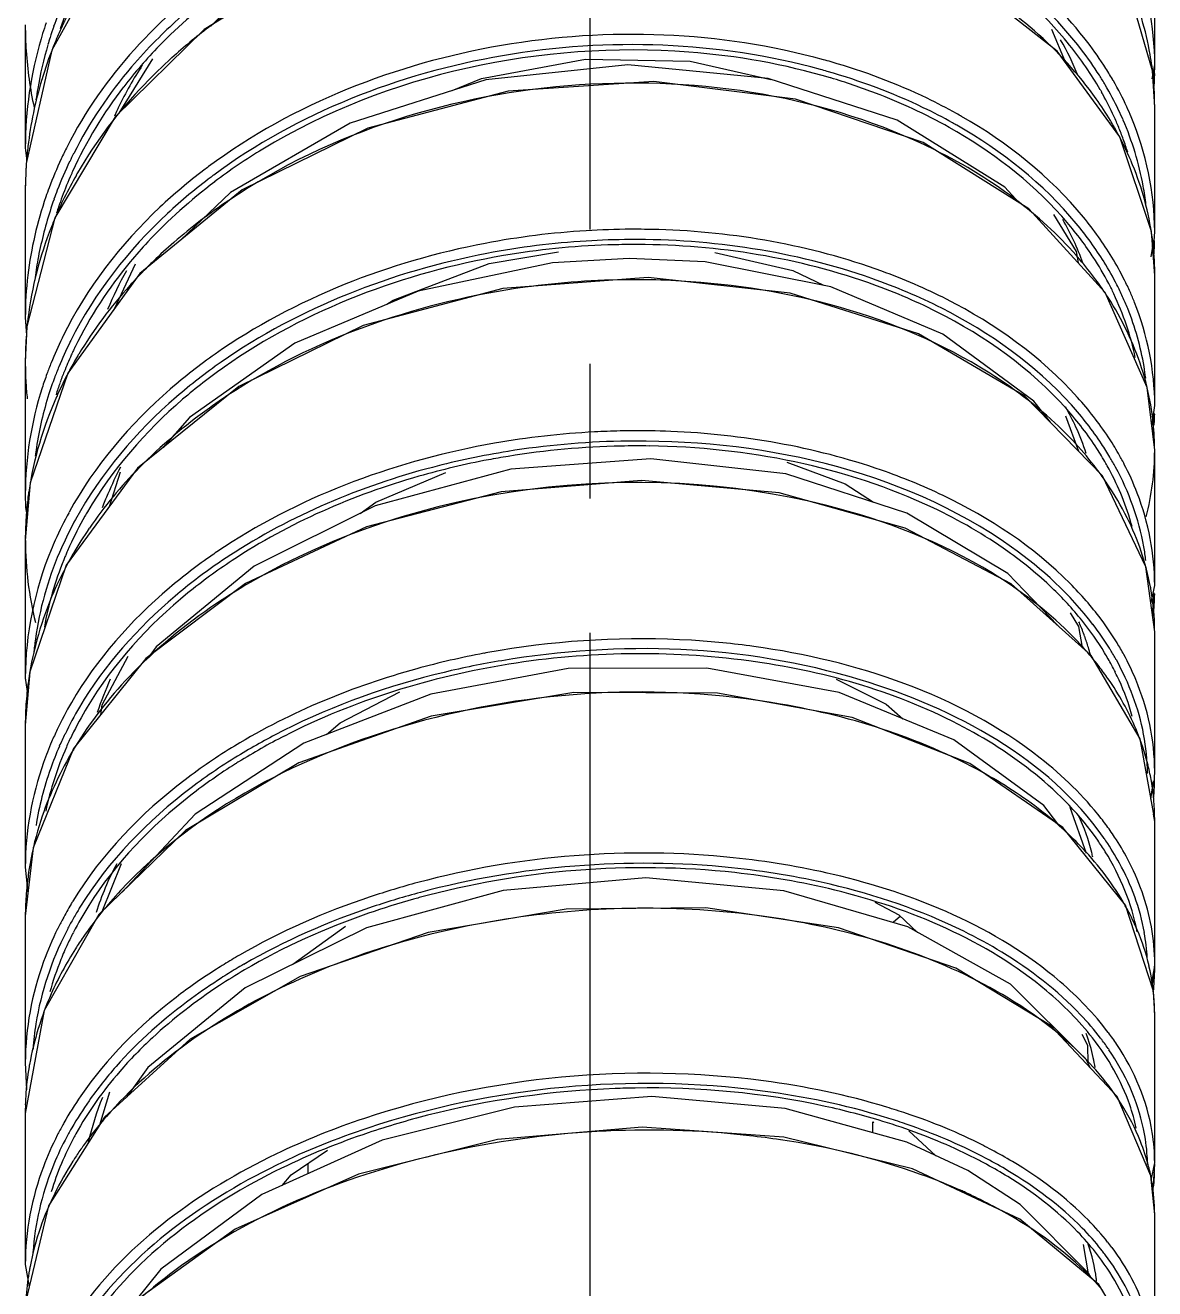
# Model space of a CAD drawing. Header units: millimetres. Extents: x 601 to 1195, y -13 to 407.
# Drawn here: x 716.41 to 727.08, y 350.52 to 362.45 of the extents above; entities that cross this region are included whole.
import ezdxf

# ---------------------------------------------------------------- set-up
doc = ezdxf.new("R2010")
doc.units = ezdxf.units.MM
doc.header["$LTSCALE"] = 0.1
doc.linetypes.add('CENTERX2', pattern=[101.6, 63.5, -12.7, 12.7, -12.7])
doc.layers.add('CENTER', color=1, linetype='CENTERX2')

msp = doc.modelspace()

# ---------------------------------------------------------------- linework, layer by layer
at = {"color": 7, "linetype": 'Continuous'}
for p, q in [((717.221, 363.21), (716.663, 362.213)), ((727.08, 362.072), (727.08, 363.205)), ((719.167, 363.057), (718.103, 362.408)), ((726.157, 362.203), (725.302, 362.876)), ((727.06, 362.016), (726.783, 362.963)), ((718.328, 362.6), (718.164, 362.438)), ((716.413, 362.451), (716.413, 361.561)), ((718.103, 362.408), (717.261, 361.582)), ((726.106, 362.412), (726.234, 362.103)), ((716.663, 362.213), (716.422, 361.142)), ((726.751, 361.394), (726.157, 362.203)), ((717.298, 361.619), (717.617, 362.13)), ((722.693, 362.109), (723.453, 361.937)), ((727.056, 361.943), (727.08, 362.073)), ((727.072, 361.828), (727.079, 362.063)), ((727.08, 362.072), (727.08, 362.073)), ((727.08, 361.676), (727.06, 362.016)), ((727.08, 360.497), (727.08, 361.679)), ((727.08, 361.676), (727.08, 361.679)), ((716.413, 361.561), (716.413, 361.29)), ((717.261, 361.582), (716.692, 360.629)), ((725.665, 360.92), (724.648, 361.55)), ((725.892, 360.715), (724.894, 361.339)), ((727.048, 360.499), (726.751, 361.394)), ((716.413, 361.29), (716.429, 361.165)), ((716.422, 361.142), (716.413, 360.888)), ((716.413, 360.892), (716.413, 359.686)), ((718.462, 360.892), (717.496, 360.104)), ((718.351, 360.869), (717.88, 360.417)), ((725.799, 360.772), (725.665, 360.92)), ((726.613, 359.924), (725.892, 360.715)), ((716.692, 360.629), (716.429, 359.602)), ((727.08, 360.086), (727.048, 360.499)), ((727.065, 360.276), (727.08, 360.501)), ((727.047, 360.261), (727.07, 360.419)), ((717.254, 359.771), (717.453, 360.195)), ((717.496, 360.104), (716.814, 359.163)), ((727.08, 358.856), (727.08, 360.088)), ((727.009, 359.027), (726.613, 359.924)), ((716.413, 359.687), (716.425, 359.522)), ((716.429, 359.602), (716.413, 359.265)), ((716.413, 359.269), (716.413, 358.016)), ((716.814, 359.163), (716.459, 358.125)), ((718.43, 359.036), (717.473, 358.266)), ((727.079, 358.434), (727.009, 359.027)), ((727.053, 358.657), (727.08, 358.856)), ((726.237, 358.759), (726.361, 358.424)), ((727.065, 358.6), (727.076, 358.782)), ((722.322, 358.354), (720.999, 358.255)), ((727.079, 358.113), (727.079, 358.434)), ((717.473, 358.266), (716.8, 357.348)), ((717.208, 357.903), (717.312, 358.23)), ((716.459, 358.125), (716.413, 357.582)), ((722.234, 358.149), (720.907, 358.041)), ((726.997, 357.334), (726.586, 358.193)), ((727.079, 357.157), (727.079, 358.113)), ((716.413, 358.019), (716.415, 357.892)), ((716.413, 358.019), (716.413, 358.016)), ((716.415, 357.892), (716.429, 357.824)), ((716.413, 357.583), (716.413, 356.273)), ((716.413, 357.583), (716.413, 357.582)), ((716.8, 357.348), (716.455, 356.341)), ((727.079, 356.718), (726.997, 357.334)), ((718.492, 357.176), (717.55, 356.466)), ((726.48, 356.496), (725.724, 357.174)), ((727.044, 356.985), (727.079, 357.158)), ((727.057, 356.884), (727.074, 357.087)), ((726.281, 356.898), (726.361, 356.77)), ((726.361, 356.77), (726.395, 356.572)), ((727.079, 355.399), (727.079, 356.72)), ((727.079, 356.718), (727.079, 356.72)), ((717.55, 356.466), (716.868, 355.617)), ((717.14, 356.031), (717.385, 356.489)), ((726.941, 355.709), (726.48, 356.496)), ((716.455, 356.341), (716.413, 355.837)), ((716.413, 356.285), (716.436, 356.112)), ((716.413, 356.274), (716.413, 356.273)), ((717.125, 355.937), (717.14, 356.031)), ((716.413, 355.837), (716.413, 354.494)), ((727.079, 354.945), (726.941, 355.709)), ((716.868, 355.617), (716.487, 354.679)), ((718.996, 355.481), (717.926, 354.844)), ((727.071, 355.202), (727.079, 355.402)), ((727.043, 355.14), (727.069, 355.312)), ((726.164, 354.905), (726.033, 355.078)), ((726.278, 355.062), (726.432, 354.629)), ((727.08, 354.928), (727.068, 354.998)), ((726.804, 354.138), (726.212, 354.872)), ((727.08, 353.564), (727.079, 354.945)), ((727.08, 354.928), (727.08, 354.928)), ((717.926, 354.844), (717.107, 354.049)), ((716.487, 354.679), (716.413, 354.034)), ((717.138, 354.079), (717.323, 354.531)), ((716.413, 354.496), (716.438, 354.256)), ((716.413, 354.034), (716.413, 352.647)), ((717.107, 354.049), (716.591, 353.143)), ((724.677, 354.034), (724.608, 353.973)), ((727.068, 353.326), (726.804, 354.138)), ((718.939, 353.58), (719.438, 353.941)), ((727.048, 353.387), (727.08, 353.565)), ((727.054, 353.367), (727.079, 353.578)), ((726.096, 353.001), (725.201, 353.543)), ((727.079, 353.106), (727.068, 353.326)), ((716.591, 353.143), (716.413, 352.17)), ((727.079, 351.704), (727.079, 353.111)), ((726.724, 352.332), (726.096, 353.001)), ((717.97, 352.871), (717.162, 352.137)), ((726.391, 352.921), (726.444, 352.816)), ((726.444, 352.816), (726.449, 352.646)), ((716.413, 352.652), (716.425, 352.395)), ((717.57, 352.605), (717.372, 352.328)), ((717.116, 352.064), (717.211, 352.376)), ((727.044, 351.581), (726.724, 352.332)), ((716.413, 352.17), (716.413, 350.744)), ((716.413, 352.17), (716.413, 352.17)), ((717.162, 352.137), (716.633, 351.298)), ((724.413, 352.092), (724.413, 351.989)), ((724.428, 352.088), (724.413, 352.078)), ((724.756, 352.006), (725.013, 351.771)), ((724.791, 351.649), (723.576, 351.946)), ((719.08, 351.697), (719.08, 351.601)), ((725.805, 351.173), (724.791, 351.649)), ((727.047, 351.542), (727.079, 351.704)), ((727.062, 351.399), (727.079, 351.692)), ((725.81, 351.311), (725.314, 351.632)), ((727.08, 351.218), (727.044, 351.581)), ((716.633, 351.298), (716.417, 350.402)), ((726.552, 350.556), (725.805, 351.173)), ((727.08, 349.777), (727.08, 351.221)), ((727.08, 351.218), (727.08, 351.221)), ((718.394, 351.078), (717.448, 350.394)), ((726.404, 350.933), (726.455, 350.636)), ((716.413, 350.744), (716.449, 350.533)), ((717.694, 350.701), (717.063, 349.917)), ((726.983, 349.839), (726.552, 350.556))]:
    msp.add_line(p, q, dxfattribs=at)
for points in [[(724.648, 361.55), (723.429, 361.945), (722.105, 362.075), (720.761, 361.933), (719.48, 361.524), (718.351, 360.869)], [(720.444, 361.831), (720.723, 361.946), (721.703, 362.126), (722.693, 362.109)], [(724.894, 361.339), (723.686, 361.75), (722.35, 361.917), (720.973, 361.826), (719.648, 361.477), (718.462, 360.892)], [(726.123, 360.659), (726.337, 360.31), (726.357, 360.205)], [(722.115, 360.246), (721.392, 360.203), (720.124, 359.938), (718.957, 359.444), (717.964, 358.745), (717.716, 358.461)], [(719.828, 359.813), (719.886, 359.851), (720.795, 360.198), (721.449, 360.307)], [(726.094, 358.699), (725.938, 358.898), (725.078, 359.531), (724.02, 359.979), (722.833, 360.213), (722.115, 360.246)], [(722.926, 360.301), (723.661, 360.132), (723.952, 359.992)], [(722.295, 360.065), (720.922, 359.962), (719.605, 359.613), (718.43, 359.036)], [(726.586, 358.193), (725.854, 358.945), (724.848, 359.534), (723.635, 359.918), (722.295, 360.065)], [(726.164, 356.78), (725.693, 357.271), (724.739, 357.841), (723.595, 358.21), (722.322, 358.354)], [(723.606, 358.321), (724.157, 358.117), (724.423, 357.943)], [(720.999, 358.255), (719.718, 357.909), (718.576, 357.338)], [(719.574, 357.837), (719.724, 357.943), (720.386, 358.224)], [(725.724, 357.174), (724.722, 357.698), (723.534, 358.031), (722.234, 358.149)], [(720.907, 358.041), (719.634, 357.711), (718.492, 357.176)], [(718.576, 357.338), (717.648, 356.577), (717.589, 356.495)], [(726.033, 355.078), (725.182, 355.7), (724.1, 356.145), (722.85, 356.376), (721.539, 356.372), (720.243, 356.132), (719.043, 355.667)], [(724.071, 356.273), (724.544, 356.037), (724.7, 355.899)], [(726.212, 354.872), (725.333, 355.476), (724.222, 355.909), (722.949, 356.139), (721.595, 356.146), (720.247, 355.923), (718.996, 355.481)], [(719.259, 355.751), (719.387, 355.859), (719.951, 356.153)], [(719.043, 355.667), (718.016, 354.998), (717.327, 354.262)], [(725.717, 353.392), (724.747, 353.932), (723.576, 354.274), (722.273, 354.395), (720.927, 354.278), (719.634, 353.925)], [(724.435, 354.167), (724.662, 354.048), (724.839, 353.881)], [(725.201, 353.543), (724.093, 353.923), (722.841, 354.114), (721.522, 354.101), (720.218, 353.881), (719.009, 353.463), (717.97, 352.871)], [(719.634, 353.925), (718.491, 353.357), (717.57, 352.605)], [(726.47, 352.603), (726.435, 352.676), (725.717, 353.392)], [(725.316, 351.631), (724.738, 351.899), (723.59, 352.218), (722.329, 352.33), (721.034, 352.229), (719.783, 351.918)], [(723.576, 351.946), (722.24, 352.041), (720.871, 351.924), (719.561, 351.597), (718.394, 351.078)], [(719.783, 351.918), (718.647, 351.406), (717.694, 350.701)], [(718.839, 351.492), (718.925, 351.591), (719.267, 351.825)], [(726.478, 350.617), (726.455, 350.663), (725.81, 351.311)]]:
    msp.add_lwpolyline(points, dxfattribs=at)
for centre, radius, start, end in [((720.307, 361.178), 3.838, 157.4188, 160.8736), ((721.204, 358.792), 4.999, 128.7096, 135.3596), ((720.319, 361.185), 3.781, 158.8002, 161.0271), ((720.357, 360.773), 3.963, 153.5709, 155.1531), ((721.45, 358.046), 5.488, 124.2655, 126.8054), ((720.104, 362.449), 3.691, 180.023, 183.7819), ((720.201, 361.25), 3.793, 161.2194, 162.8476), ((720.231, 361.205), 3.757, 160.8805, 162.5273), ((720.323, 360.788), 3.926, 155.1536, 156.454), ((721.28, 358.27), 5.207, 127.0281, 131.9672), ((721.377, 358.145), 5.365, 126.8141, 127.0511), ((720.136, 361.233), 3.658, 163.6292, 170.2884), ((720.166, 361.261), 3.756, 162.849, 163.637), ((720.191, 361.218), 3.715, 162.5284, 163.6382), ((720.287, 360.804), 3.887, 156.4533, 158.2364), ((723.787, 360.936), 2.769, 21.8974, 29.7572), ((720.15, 362.454), 3.737, 183.8097, 192.0869), ((720.212, 360.833), 3.806, 158.2265, 163.188), ((720.905, 359.111), 4.504, 135.7593, 142.2756), ((724.212, 361.679), 2.867, 5.2901, 9.9217), ((720.617, 360.053), 3.698, 146.9263, 154.0161), ((722.306, 356.12), 6.127, 74.0776, 74.6905), ((722.308, 356.145), 6.199, 73.9414, 74.6355), ((723.888, 360.316), 3.229, 29.8589, 32.2737), ((720.061, 360.878), 3.648, 163.165, 173.3182), ((722.373, 356.376), 5.812, 69.1371, 73.5467), ((723.862, 360.27), 3.189, 30.4497, 32.3201), ((723.984, 360.37), 3.119, 24.7523, 29.8727), ((724.218, 361.68), 2.861, 359.9871, 5.2858), ((723.422, 362.062), 3.658, 357.3522, 357.9064), ((723.425, 362.062), 3.654, 357.9064, 358.3979), ((723.429, 362.061), 3.651, 358.3979, 358.9105), ((720.085, 361.243), 3.606, 170.3032, 172.0043), ((723.865, 360.287), 3.115, 29.3987, 29.879), ((723.878, 360.294), 3.099, 28.9613, 29.3987), ((723.945, 360.331), 3.023, 24.6002, 28.977), ((723.949, 360.32), 3.088, 25.4158, 30.4652), ((720.508, 360.109), 3.575, 154.0602, 154.5204), ((723.832, 359.843), 3.303, 31.0666, 35.316), ((724.072, 360.412), 3.021, 22.8051, 24.7337), ((720.49, 360.117), 3.555, 154.5199, 155.5367), ((722.8, 357.301), 4.939, 60.182, 60.8315), ((723.941, 359.91), 3.175, 28.8114, 31.0523), ((724.037, 360.373), 2.922, 22.3326, 24.5868), ((724.037, 360.363), 2.991, 23.445, 25.3977), ((722.794, 357.274), 4.871, 60.2442, 60.8034), ((724.062, 359.975), 3.037, 23.2215, 28.834), ((724.082, 360.392), 2.873, 21.1579, 22.3294), ((724.112, 360.403), 2.841, 19.9418, 21.158), ((719.958, 360.893), 3.544, 173.3751, 175.5911), ((720.251, 359.558), 3.859, 153.1514, 155.0557), ((724.158, 360.42), 2.792, 17.2494, 19.9458), ((720.172, 359.594), 3.772, 155.0469, 159.5474), ((720.279, 359.512), 3.821, 153.1561, 154.4257), ((721.497, 356.598), 5.475, 121.2634, 127.013), ((719.957, 360.893), 3.543, 175.5919, 179.1401), ((720.208, 359.545), 3.743, 154.4153, 158.9518), ((720.268, 359.528), 3.74, 155.693, 156.1189), ((721.326, 356.822), 5.342, 126.5512, 127.1582), ((719.957, 360.893), 3.544, 179.1405, 180.0177), ((720.202, 359.556), 3.668, 156.1091, 159.686), ((720.318, 359.085), 3.938, 150.3664, 153.8979), ((720.385, 359.048), 4.016, 150.0123, 150.3763), ((721.341, 356.781), 5.291, 126.5337, 126.8564), ((720.099, 359.622), 3.694, 159.5592, 160.9549), ((720.134, 359.574), 3.664, 158.9639, 160.3721), ((720.116, 359.588), 3.577, 159.6948, 161.3194), ((724.321, 360.454), 2.692, 6.3188, 10.1797), ((720.037, 359.607), 3.56, 160.3465, 167.9928), ((720.149, 359.166), 3.751, 155.6024, 158.4531), ((720.082, 359.6), 3.54, 161.321, 162.34), ((720.226, 359.131), 3.836, 153.9065, 155.6063), ((721.312, 356.363), 5.338, 123.9016, 130.9207), ((722.165, 353.013), 7.508, 90.273, 93.4697), ((722.165, 353.048), 7.473, 88.2366, 90.274), ((724.373, 360.083), 2.706, 8.1538, 8.579), ((724.396, 360.086), 2.684, 2.2812, 8.1594), ((719.933, 359.631), 3.455, 168.0265, 169.9225), ((720.788, 357.404), 4.398, 137.0435, 140.2903), ((721.031, 356.694), 4.904, 130.9758, 134.0219), ((722.165, 353.002), 7.422, 90.3126, 93.5101), ((722.164, 353.082), 7.295, 90.3067, 91.9678), ((723.577, 360.485), 3.502, 356.756, 358.7946), ((719.886, 359.639), 3.407, 169.9198, 173.2475), ((723.928, 358.578), 3.071, 33.1369, 34.4459), ((724.024, 358.639), 2.957, 27.5783, 33.1621), ((724.104, 358.697), 3.007, 26.5573, 31.2878), ((720.374, 358.452), 3.443, 150.8317, 157.6077), ((720.841, 356.888), 4.632, 135.6912, 137.0217), ((720.906, 356.825), 4.723, 134.0328, 135.6901), ((724.071, 358.647), 2.975, 26.9419, 31.7288), ((724.418, 360.087), 2.662, 1.5908, 2.2718), ((724.423, 360.087), 2.657, 0.0119, 1.591), ((719.831, 359.687), 3.418, 173.2543, 179.9992), ((720.791, 356.936), 4.563, 137.0227, 137.969), ((722.174, 352.562), 7.483, 87.4289, 90.3218), ((723.975, 358.165), 3.167, 32.7383, 36.3947), ((724.131, 358.697), 2.836, 25.3601, 27.5521), ((724.187, 358.708), 2.844, 24.43, 26.9228), ((724.22, 358.756), 2.877, 24.0815, 26.5387), ((724.261, 358.741), 2.763, 21.9096, 24.4295), ((724.289, 358.787), 2.802, 21.87, 24.0799), ((719.804, 359.266), 3.391, 173.4609, 177.6108), ((719.825, 359.264), 3.412, 173.0111, 173.464), ((719.78, 359.267), 3.367, 177.6151, 178.8347), ((720.054, 357.898), 3.659, 154.1855, 158.1556), ((720.09, 357.848), 3.63, 153.7603, 157.7701), ((720.128, 357.864), 3.741, 153.9089, 154.1986), ((720.164, 357.812), 3.713, 153.4815, 153.7737), ((720.126, 357.845), 3.6, 154.2946, 154.8191), ((719.772, 359.267), 3.359, 178.8347, 179.9707), ((720.068, 357.871), 3.537, 155.5772, 157.0132), ((720.181, 357.38), 3.807, 149.5979, 151.7981), ((720.101, 357.857), 3.573, 154.8188, 155.5779), ((720.244, 357.344), 3.88, 148.9954, 149.6029), ((719.76, 359.267), 3.347, 180.0395, 183.391), ((719.887, 357.964), 3.48, 159.9844, 162.2659), ((719.953, 357.939), 3.551, 158.1672, 159.9856), ((719.989, 357.89), 3.521, 157.7821, 159.6197), ((719.996, 357.901), 3.46, 158.376, 160.2532), ((720.034, 357.886), 3.5, 157.0134, 158.3768), ((720.121, 357.413), 3.739, 151.8033, 152.4855), ((724.496, 358.417), 2.585, 9.9256, 17.9038), ((724.484, 358.809), 2.529, 6.9777, 9.48), ((719.766, 359.268), 3.353, 183.3946, 185.9628), ((719.917, 357.917), 3.444, 159.6171, 162.2663), ((719.953, 357.916), 3.413, 160.2533, 162.2102), ((720.066, 357.441), 3.677, 152.4789, 155.614), ((719.81, 357.95), 3.332, 162.2483, 171.19), ((720.015, 357.465), 3.62, 155.6215, 155.9633), ((724.081, 357.624), 2.478, 24.5454, 29.5116), ((724.573, 358.433), 2.507, 5.8852, 9.8855), ((724.582, 358.434), 2.497, 0.0145, 5.8809), ((723.757, 358.847), 3.322, 357.027, 357.6608), ((723.763, 358.847), 3.317, 357.6607, 358.7545), ((722.197, 350.797), 7.821, 91.2167, 92.9938), ((722.196, 350.836), 7.782, 90.597, 91.2159), ((722.195, 350.932), 7.686, 87.6597, 90.6025), ((724.204, 357.68), 2.343, 18.0002, 24.5431), ((724.209, 356.955), 2.913, 29.7952, 33.4796), ((719.734, 357.964), 3.254, 171.2269, 172.7), ((722.196, 350.796), 7.725, 91.1856, 99.1212), ((722.198, 350.836), 7.639, 91.1809, 99.221), ((722.195, 350.946), 7.529, 89.1426, 91.1827), ((724.177, 356.922), 2.808, 29.5997, 32.9766), ((724.175, 356.903), 2.882, 30.5907, 33.5314), ((722.175, 350.98), 7.493, 99.2287, 100.682), ((724.251, 356.948), 2.793, 28.3513, 30.5863), ((724.296, 357.005), 2.813, 27.5719, 29.7856), ((724.534, 358.437), 2.545, 345.6092, 359.8843), ((720.219, 356.739), 3.287, 152.1279, 157.0211), ((724.106, 356.416), 3.046, 33.9962, 36.4926), ((724.246, 356.962), 2.729, 29.0767, 29.585), ((724.28, 356.53), 2.837, 26.5165, 34.0504), ((719.618, 357.583), 3.205, 172.3506, 175.6804), ((719.629, 357.581), 3.216, 171.792, 172.3512), ((720.112, 356.786), 3.171, 157.0367, 159.6243), ((719.956, 356.133), 3.569, 151.2838, 156.0071), ((720.128, 356.025), 3.623, 149.6897, 150.4606), ((719.609, 357.583), 3.196, 175.6818, 178.9455), ((719.99, 356.082), 3.537, 151.2922, 155.3422), ((720.035, 356.076), 3.517, 150.44, 155.6059), ((724.543, 357.088), 2.406, 15.0702, 16.059), ((719.607, 357.583), 3.194, 178.9462, 180.0153), ((720.166, 355.54), 3.817, 145.568, 149.8965), ((719.647, 357.586), 3.233, 180.0751, 193.9443), ((719.859, 356.177), 3.462, 156.0241, 157.6285), ((719.903, 356.123), 3.441, 155.3542, 156.9696), ((719.936, 356.122), 3.408, 155.6287, 156.6982), ((721.325, 352.893), 5.533, 123.2109, 124.6547), ((724.676, 357.11), 2.337, 6.9213, 10.1799), ((719.892, 356.141), 3.36, 157.3307, 158.0164), ((719.911, 356.133), 3.381, 156.6988, 157.3308), ((720.036, 355.617), 3.667, 149.9138, 151.8077), ((721.334, 352.861), 5.469, 123.2061, 124.6697), ((719.911, 355.683), 3.525, 151.7915, 156.3338), ((724.713, 356.709), 2.367, 10.1806, 10.5832), ((724.745, 356.715), 2.334, 1.8023, 10.1926), ((723.936, 357.144), 3.144, 355.0232, 358.7718), ((724.327, 355.923), 2.223, 23.0152, 23.63), ((724.362, 355.937), 2.185, 19.8221, 23.0222), ((724.24, 355.067), 2.839, 31.8426, 37.3708), ((724.28, 355.124), 2.863, 31.3828, 36.8568), ((724.776, 356.717), 2.303, 0.0714, 1.7793), ((719.517, 356.237), 3.037, 172.1883, 174.6944), ((724.415, 355.956), 2.129, 16.7946, 19.82), ((722.213, 348.652), 8, 99.4724, 100.5741), ((724.453, 355.968), 2.089, 14.8538, 16.7905), ((724.351, 355.138), 2.707, 31.422, 31.8005), ((724.398, 355.167), 2.652, 29.044, 31.4287), ((724.43, 355.217), 2.686, 28.6234, 31.3507), ((724.141, 354.527), 3.05, 37.6895, 40.2916), ((724.391, 355.181), 2.589, 28.2671, 31.1563), ((724.567, 355.291), 2.53, 22.7618, 28.651), ((724.262, 354.62), 2.897, 34.9033, 37.6903), ((724.469, 355.224), 2.5, 26.4393, 28.2602), ((724.527, 355.252), 2.435, 24.51, 26.4395), ((719.457, 355.834), 3.044, 172.1241, 176.2479), ((719.482, 355.831), 3.069, 171.6863, 172.1282), ((719.952, 355.017), 3.01, 155.3615, 161.7762), ((724.639, 355.302), 2.313, 15.5059, 24.556), ((719.855, 354.302), 3.478, 149.8156, 154.5647), ((719.427, 355.836), 3.014, 176.2524, 178.538), ((719.898, 354.246), 3.456, 149.3525, 154.142), ((719.936, 354.245), 3.427, 149.0455, 154.149), ((719.414, 355.837), 3.001, 178.5389, 180.0039), ((719.716, 354.369), 3.324, 154.5859, 156.7487), ((719.758, 354.315), 3.301, 154.1637, 156.3468), ((719.801, 354.312), 3.277, 154.1732, 156.2843), ((721.538, 350.491), 5.889, 117.0594, 121.8767), ((721.555, 350.417), 6.012, 116.731, 121.1487), ((724.775, 354.902), 2.31, 13.9559, 22.8477), ((724.849, 355.347), 2.164, 0.9468, 10.7717), ((719.608, 354.415), 3.207, 156.7402, 160.507), ((719.643, 354.364), 3.175, 156.3353, 160.5058), ((719.897, 353.791), 3.532, 148.9514, 149.8022), ((719.926, 353.774), 3.566, 148.6208, 148.9523), ((721.365, 350.777), 5.555, 121.919, 122.3096), ((724.882, 354.932), 2.198, 11.6671, 13.8898), ((719.478, 354.422), 3, 160.4793, 171.0432), ((724.913, 354.938), 2.167, 9.8423, 11.6658), ((724.938, 354.943), 2.141, 0.0665, 9.8395), ((724.11, 355.385), 2.969, 355.5445, 358.5186), ((719.4, 354.007), 2.989, 161.8696, 169.8651), ((724.391, 353.254), 2.769, 35.0466, 37.9611), ((724.051, 352.455), 3.231, 42.6254, 47.3138), ((724.438, 353.284), 2.564, 31.9997, 34.8923), ((724.443, 353.263), 2.632, 34.2732, 35.0996), ((724.483, 353.319), 2.656, 33.3846, 35.0358), ((724.647, 354.177), 1.894, 12.6244, 13.9778), ((719.296, 354.028), 2.883, 169.912, 171.2166), ((719.273, 354.031), 2.859, 171.2158, 174.6032), ((719.256, 354.033), 2.842, 174.6049, 178.7324), ((719.723, 352.431), 3.351, 149.1943, 151.9307), ((719.787, 352.393), 3.426, 148.6218, 149.2015), ((722.127, 346.892), 7.584, 105.2521, 105.6603), ((719.249, 354.033), 2.836, 178.7345, 179.9883), ((719.762, 352.376), 3.326, 149.2026, 151.1959), ((719.814, 352.365), 3.314, 147.7159, 152.7659), ((719.818, 352.343), 3.391, 148.4169, 149.2058), ((719.64, 352.475), 3.257, 151.9353, 153.8038), ((719.693, 352.414), 3.247, 151.1966, 153.0734), ((724.96, 353.074), 2.124, 13.3873, 23.0093), ((725.069, 353.579), 2.011, 0.0397, 10.1547), ((719.657, 352.447), 3.137, 152.7934, 155.0676), ((719.88, 351.828), 3.545, 145.5052, 147.617), ((725.035, 353.53), 1.977, 3.1273, 10.182), ((719.555, 352.495), 3.025, 155.0641, 158.0426), ((721.379, 348.572), 5.883, 120.0214, 120.8508), ((719.426, 352.546), 2.886, 158.027, 164.4828), ((721.287, 348.725), 5.704, 120.8463, 122.5355), ((721.388, 348.545), 5.816, 120.0314, 120.869), ((725.084, 353.105), 1.995, 2.3377, 13.3427), ((724.293, 353.564), 2.787, 358.7217, 0.0096), ((721.296, 348.697), 5.638, 120.8645, 122.5522), ((724.294, 353.564), 2.785, 355.7392, 358.7214), ((724.294, 353.564), 2.785, 355.3835, 355.7389), ((725.127, 353.108), 1.952, 0.0777, 2.2847), ((719.169, 352.597), 2.689, 171.001, 176.1292), ((720.384, 349.889), 4.081, 132.7437, 138.9642), ((724.762, 352.311), 1.78, 12.5548, 20.2652), ((724.504, 351.304), 2.598, 37.0296, 37.3854), ((724.564, 351.349), 2.524, 34.3564, 37.0406), ((724.603, 351.405), 2.549, 33.7745, 36.8841), ((719.101, 352.169), 2.689, 170.5287, 176.5504), ((719.139, 352.163), 2.727, 170.0467, 170.5391), ((720.02, 350.177), 3.674, 138.446, 144.8719), ((724.832, 352.327), 1.708, 9.3316, 12.5137), ((722.296, 343.905), 8.507, 90.8386, 92.0972), ((719.051, 352.172), 2.638, 178.2358, 180.0359), ((719.062, 352.172), 2.65, 176.5645, 178.2356), ((719.681, 350.444), 3.334, 145.3816, 150.5756), ((719.731, 350.382), 3.319, 144.8987, 150.1283), ((719.955, 349.727), 3.68, 138.9602, 144.4584), ((722.723, 346.221), 6.185, 71.3972, 73.0438), ((722.726, 346.231), 6.27, 71.3247, 73.1014), ((719.497, 350.55), 3.121, 151.0131, 153.0417), ((719.55, 350.521), 3.181, 150.6142, 151.0182), ((719.545, 350.491), 3.105, 150.5696, 152.6144), ((719.598, 350.461), 3.165, 150.1677, 150.5748), ((719.561, 350.505), 3.05, 151.136, 151.6846), ((722.359, 343.965), 8.045, 81.5254, 83.6181), ((719.711, 349.903), 3.379, 144.9268, 146.9439), ((719.779, 349.856), 3.461, 144.5113, 144.9331), ((723.28, 347.566), 4.727, 62.0761, 63.166), ((723.29, 347.593), 4.794, 62.0269, 63.1468), ((723.425, 347.843), 4.51, 59.1763, 62.0448), ((725.218, 351.653), 1.795, 1.1506, 3.6693), ((719.642, 349.949), 3.296, 146.9502, 147.4678), ((723.298, 347.654), 4.594, 61.4258, 62.783), ((723.415, 347.816), 4.443, 59.1445, 62.0954), ((723.439, 347.91), 4.301, 58.4269, 61.4442), ((725.24, 351.213), 1.84, 9.7937, 14.4163), ((725.286, 351.221), 1.793, 359.9959, 9.7809), ((724.468, 351.691), 2.611, 355.5513, 356.282), ((724.475, 351.69), 2.604, 356.2815, 358.3379), ((723.143, 346.7), 5.191, 65.3887, 65.9219), ((723.188, 346.798), 5.082, 64.6347, 65.3894), ((723.285, 347.001), 4.857, 62.2629, 64.6462), ((719.048, 350.227), 2.638, 160.8468, 169.1117), ((724.716, 349.428), 2.453, 36.9807, 38.515), ((724.662, 349.359), 2.447, 38.1426, 38.6154), ((724.696, 349.386), 2.403, 37.0569, 38.1444), ((718.924, 350.253), 2.511, 169.8916, 172.5855), ((718.943, 350.25), 2.53, 169.1714, 169.8932), ((718.897, 350.257), 2.484, 172.5844, 178.5152), ((725.023, 350.423), 1.517, 6.1955, 7.1315)]:
    msp.add_arc(centre, radius, start, end, dxfattribs=at)
for points, knots in [([(725.298, 363.299), (724.627, 363.707), (723.027, 364.225), (720.535, 364.106), (718.263, 363.16), (717.144, 361.964), (716.808, 361.301)], [0, 0, 0, 0, 0.246123, 0.509977, 0.767066, 1, 1, 1, 1]), ([(726.276, 362.26), (726.213, 362.339), (725.935, 362.655), (725.605, 362.923), (725.338, 363.097)], [0, 0, 0, 0, 0.241255, 1, 1, 1, 1]), ([(726.557, 361.975), (726.504, 362.058), (726.271, 362.392), (725.979, 362.684), (725.739, 362.877)], [0, 0, 0, 0, 0.241675, 1, 1, 1, 1]), ([(726.618, 362.04), (726.564, 362.124), (726.328, 362.463), (726.033, 362.759), (725.789, 362.955)], [0, 0, 0, 0, 0.241721, 1, 1, 1, 1]), ([(723.951, 362.122), (722.972, 362.391), (720.895, 362.469), (718.945, 361.707), (718.144, 361.113)], [0, 0, 0, 0, 0.504419, 1, 1, 1, 1]), ([(717.646, 362.305), (717.567, 362.224), (717.268, 361.899), (717.018, 361.53), (716.87, 361.237)], [0, 0, 0, 0, 0.256825, 1, 1, 1, 1]), ([(723.923, 362.03), (722.957, 362.294), (720.907, 362.37), (718.983, 361.618), (718.192, 361.032)], [0, 0, 0, 0, 0.504347, 1, 1, 1, 1]), ([(724.019, 361.95), (723.584, 362.079), (721.779, 362.402), (719.831, 361.992), (718.656, 361.277)], [0, 0, 0, 0, 0.248359, 1, 1, 1, 1]), ([(717.798, 362.142), (717.708, 362.061), (717.371, 361.734), (717.081, 361.357), (716.907, 361.055)], [0, 0, 0, 0, 0.257397, 1, 1, 1, 1]), ([(725.207, 361.614), (725.116, 361.665), (724.737, 361.862), (724.334, 362.012), (724.023, 362.102)], [0, 0, 0, 0, 0.242832, 1, 1, 1, 1]), ([(725.002, 361.271), (723.983, 361.775), (721.601, 362.155), (719.299, 361.443), (718.335, 360.794)], [0, 0, 0, 0, 0.494523, 1, 1, 1, 1]), ([(725.17, 361.526), (725.08, 361.577), (724.7, 361.773), (724.297, 361.923), (723.986, 362.012)], [0, 0, 0, 0, 0.242709, 1, 1, 1, 1]), ([(726.674, 360.259), (726.594, 360.39), (726.215, 360.922), (725.688, 361.339), (725.256, 361.587)], [0, 0, 0, 0, 0.235587, 1, 1, 1, 1]), ([(726.46, 360.315), (726.381, 360.43), (726.014, 360.895), (725.532, 361.262), (725.138, 361.483)], [0, 0, 0, 0, 0.236388, 1, 1, 1, 1]), ([(726.601, 360.212), (726.522, 360.339), (726.149, 360.856), (725.634, 361.261), (725.212, 361.503)], [0, 0, 0, 0, 0.235643, 1, 1, 1, 1]), ([(718.099, 361.079), (717.955, 360.97), (717.427, 360.527), (716.992, 359.966), (716.768, 359.509)], [0, 0, 0, 0, 0.262117, 1, 1, 1, 1]), ([(718.168, 361.014), (718.025, 360.907), (717.501, 360.471), (717.067, 359.92), (716.842, 359.47)], [0, 0, 0, 0, 0.262099, 1, 1, 1, 1]), ([(726.524, 360.043), (726.475, 360.11), (726.261, 360.379), (726.008, 360.615), (725.802, 360.774)], [0, 0, 0, 0, 0.241762, 1, 1, 1, 1]), ([(721.71, 360.507), (721.391, 360.488), (720.161, 360.335), (718.959, 359.87), (718.206, 359.342)], [0, 0, 0, 0, 0.25834, 1, 1, 1, 1]), ([(725.114, 359.86), (724.916, 359.96), (724.054, 360.332), (723.109, 360.496), (722.395, 360.518)], [0, 0, 0, 0, 0.23728, 1, 1, 1, 1]), ([(721.711, 360.41), (721.396, 360.391), (720.187, 360.24), (719.003, 359.783), (718.262, 359.266)], [0, 0, 0, 0, 0.258248, 1, 1, 1, 1]), ([(721.914, 360.373), (721.584, 360.361), (720.314, 360.233), (719.065, 359.765), (718.29, 359.219)], [0, 0, 0, 0, 0.258072, 1, 1, 1, 1]), ([(725.068, 359.776), (724.854, 359.884), (723.922, 360.277), (722.895, 360.428), (722.125, 360.424)], [0, 0, 0, 0, 0.236738, 1, 1, 1, 1]), ([(725.02, 359.742), (724.81, 359.848), (723.892, 360.233), (722.883, 360.381), (722.125, 360.377)], [0, 0, 0, 0, 0.236767, 1, 1, 1, 1]), ([(722.132, 360.045), (721.798, 360.043), (720.5, 359.951), (719.215, 359.52), (718.399, 359)], [0, 0, 0, 0, 0.256683, 1, 1, 1, 1]), ([(726.139, 358.69), (725.922, 358.891), (724.861, 359.668), (723.518, 359.992), (722.509, 360.037)], [0, 0, 0, 0, 0.226533, 1, 1, 1, 1]), ([(726.577, 358.495), (726.492, 358.624), (726.081, 359.149), (725.522, 359.545), (725.068, 359.776)], [0, 0, 0, 0, 0.233143, 1, 1, 1, 1]), ([(726.639, 358.562), (726.552, 358.692), (726.138, 359.224), (725.573, 359.626), (725.114, 359.86)], [0, 0, 0, 0, 0.233262, 1, 1, 1, 1]), ([(726.533, 358.45), (726.449, 358.581), (726.04, 359.112), (725.477, 359.511), (725.02, 359.742)], [0, 0, 0, 0, 0.232819, 1, 1, 1, 1]), ([(718.206, 359.342), (718.06, 359.239), (717.521, 358.822), (717.067, 358.288), (716.826, 357.848)], [0, 0, 0, 0, 0.26327, 1, 1, 1, 1]), ([(718.262, 359.266), (718.116, 359.163), (717.58, 358.75), (717.127, 358.219), (716.888, 357.781)], [0, 0, 0, 0, 0.263357, 1, 1, 1, 1]), ([(718.29, 359.219), (718.155, 359.124), (717.658, 358.739), (717.234, 358.254), (717, 357.853)], [0, 0, 0, 0, 0.262403, 1, 1, 1, 1]), ([(718.399, 359), (718.315, 358.947), (717.993, 358.729), (717.693, 358.477), (717.491, 358.271)], [0, 0, 0, 0, 0.256775, 1, 1, 1, 1]), ([(721.788, 358.607), (721.472, 358.591), (720.253, 358.453), (719.056, 358.021), (718.294, 357.522)], [0, 0, 0, 0, 0.258285, 1, 1, 1, 1]), ([(725.08, 358.007), (724.891, 358.098), (724.071, 358.431), (723.183, 358.584), (722.509, 358.612)], [0, 0, 0, 0, 0.236956, 1, 1, 1, 1]), ([(726.496, 356.79), (726.282, 357.071), (725.061, 358.186), (723.311, 358.546), (722.036, 358.519)], [0, 0, 0, 0, 0.217061, 1, 1, 1, 1]), ([(725.691, 357.479), (725.47, 357.637), (724.437, 358.23), (723.222, 358.461), (722.308, 358.475)], [0, 0, 0, 0, 0.228961, 1, 1, 1, 1]), ([(720.972, 358.423), (720.731, 358.385), (719.811, 358.191), (718.923, 357.819), (718.339, 357.437)], [0, 0, 0, 0, 0.258639, 1, 1, 1, 1]), ([(720.786, 358.344), (720.565, 358.302), (719.719, 358.103), (718.904, 357.748), (718.366, 357.392)], [0, 0, 0, 0, 0.258603, 1, 1, 1, 1]), ([(725.543, 357.275), (725.063, 357.567), (722.814, 358.444), (720.12, 358.107), (718.538, 357.186)], [0, 0, 0, 0, 0.234765, 1, 1, 1, 1]), ([(727.079, 357.158), (727.079, 357.453), (727.001, 357.855), (726.836, 358.216), (726.789, 358.307)], [0, 0, 0, 0, 0.742745, 1, 1, 1, 1]), ([(726.57, 356.841), (726.482, 356.959), (726.064, 357.439), (725.519, 357.797), (725.08, 358.007)], [0, 0, 0, 0, 0.232203, 1, 1, 1, 1]), ([(718.179, 357.444), (718.039, 357.347), (717.526, 356.957), (717.087, 356.461), (716.848, 356.05)], [0, 0, 0, 0, 0.263963, 1, 1, 1, 1]), ([(718.366, 357.392), (718.222, 357.297), (717.696, 356.913), (717.243, 356.419), (716.997, 356.008)], [0, 0, 0, 0, 0.264297, 1, 1, 1, 1]), ([(718.223, 357.359), (718.087, 357.265), (717.588, 356.885), (717.16, 356.405), (716.924, 356.008)], [0, 0, 0, 0, 0.263717, 1, 1, 1, 1]), ([(726.467, 356.499), (726.405, 356.573), (726.13, 356.868), (725.805, 357.114), (725.543, 357.275)], [0, 0, 0, 0, 0.237853, 1, 1, 1, 1]), ([(718.538, 357.186), (718.429, 357.123), (718.019, 356.866), (717.641, 356.555), (717.393, 356.295)], [0, 0, 0, 0, 0.259355, 1, 1, 1, 1]), ([(723.293, 356.581), (723.098, 356.608), (722.301, 356.686), (721.492, 356.643), (720.897, 356.543)], [0, 0, 0, 0, 0.246148, 1, 1, 1, 1]), ([(726.541, 354.751), (726.215, 355.219), (725.162, 356.014), (723.192, 356.556), (720.978, 356.522), (719.52, 356.073), (718.86, 355.735)], [0, 0, 0, 0, 0.206918, 0.457031, 0.730981, 1, 1, 1, 1]), ([(726.597, 354.776), (726.071, 355.523), (724.117, 356.577), (722.027, 356.633), (720.912, 356.447)], [0, 0, 0, 0, 0.446952, 1, 1, 1, 1]), ([(726.574, 354.957), (726.408, 355.17), (725.507, 356.038), (724.252, 356.448), (723.293, 356.581)], [0, 0, 0, 0, 0.218447, 1, 1, 1, 1]), ([(720.745, 356.517), (720.532, 356.477), (719.713, 356.289), (718.923, 355.965), (718.39, 355.641)], [0, 0, 0, 0, 0.258513, 1, 1, 1, 1]), ([(720.912, 356.447), (720.73, 356.417), (720.021, 356.273), (719.331, 356.029), (718.851, 355.786)], [0, 0, 0, 0, 0.256049, 1, 1, 1, 1]), ([(725.52, 355.354), (724.917, 355.702), (723.107, 356.274), (720.128, 356.117), (718.034, 355.053), (717.313, 354.276)], [0, 0, 0, 0, 0.238845, 0.636193, 1, 1, 1, 1]), ([(718.39, 355.641), (718.229, 355.543), (717.642, 355.146), (717.133, 354.621), (716.862, 354.177)], [0, 0, 0, 0, 0.266824, 1, 1, 1, 1]), ([(718.446, 355.562), (718.285, 355.465), (717.704, 355.074), (717.199, 354.557), (716.929, 354.119)], [0, 0, 0, 0, 0.266805, 1, 1, 1, 1]), ([(718.397, 355.472), (718.252, 355.38), (717.724, 355.012), (717.264, 354.535), (717.012, 354.135)], [0, 0, 0, 0, 0.265605, 1, 1, 1, 1]), ([(726.241, 354.83), (726.189, 354.879), (725.964, 355.074), (725.716, 355.241), (725.52, 355.354)], [0, 0, 0, 0, 0.24015, 1, 1, 1, 1]), ([(726.982, 353.879), (726.941, 354.108), (726.829, 354.41), (726.664, 354.677), (726.618, 354.745)], [0, 0, 0, 0, 0.739779, 1, 1, 1, 1]), ([(727.048, 353.934), (727.008, 354.157), (726.902, 354.451), (726.745, 354.714), (726.701, 354.781)], [0, 0, 0, 0, 0.7404, 1, 1, 1, 1]), ([(724.043, 354.428), (723.733, 354.501), (722.433, 354.716), (721.083, 354.609), (720.12, 354.352)], [0, 0, 0, 0, 0.242624, 1, 1, 1, 1]), ([(726.914, 353.904), (726.887, 353.969), (726.758, 354.236), (726.58, 354.478), (726.428, 354.643)], [0, 0, 0, 0, 0.24028, 1, 1, 1, 1]), ([(724.057, 354.28), (723.747, 354.356), (722.449, 354.58), (721.095, 354.471), (720.132, 354.209)], [0, 0, 0, 0, 0.242078, 1, 1, 1, 1]), ([(724.015, 354.335), (723.708, 354.408), (722.426, 354.618), (721.094, 354.511), (720.144, 354.258)], [0, 0, 0, 0, 0.242575, 1, 1, 1, 1]), ([(726.641, 352.935), (726.509, 353.111), (725.799, 353.843), (724.812, 354.246), (724.043, 354.428)], [0, 0, 0, 0, 0.218486, 1, 1, 1, 1]), ([(720.12, 354.352), (719.969, 354.311), (719.387, 354.137), (718.825, 353.892), (718.435, 353.666)], [0, 0, 0, 0, 0.257817, 1, 1, 1, 1]), ([(725.635, 353.694), (725.518, 353.765), (725.007, 354.045), (724.448, 354.233), (724.015, 354.335)], [0, 0, 0, 0, 0.234821, 1, 1, 1, 1]), ([(726.492, 352.884), (726.364, 353.048), (725.691, 353.722), (724.774, 354.104), (724.057, 354.28)], [0, 0, 0, 0, 0.219427, 1, 1, 1, 1]), ([(720.144, 354.258), (719.994, 354.218), (719.419, 354.045), (718.863, 353.802), (718.477, 353.579)], [0, 0, 0, 0, 0.257815, 1, 1, 1, 1]), ([(720.08, 354.194), (719.937, 354.154), (719.385, 353.982), (718.853, 353.743), (718.483, 353.526)], [0, 0, 0, 0, 0.257817, 1, 1, 1, 1]), ([(725.404, 353.423), (724.774, 353.746), (723.305, 354.15), (721.021, 354.121), (718.852, 353.501), (717.623, 352.654), (717.179, 352.143)], [0, 0, 0, 0, 0.240828, 0.507566, 0.769361, 1, 1, 1, 1]), ([(716.717, 353.913), (716.668, 353.813), (716.496, 353.413), (716.414, 352.974), (716.413, 352.652)], [0, 0, 0, 0, 0.257271, 1, 1, 1, 1]), ([(726.568, 352.882), (726.509, 352.959), (726.24, 353.273), (725.906, 353.529), (725.635, 353.694)], [0, 0, 0, 0, 0.234, 1, 1, 1, 1]), ([(718.219, 353.535), (718.088, 353.451), (717.607, 353.116), (717.182, 352.693), (716.938, 352.338)], [0, 0, 0, 0, 0.26536, 1, 1, 1, 1]), ([(718.263, 353.449), (718.168, 353.388), (717.81, 353.144), (717.482, 352.854), (717.27, 352.614)], [0, 0, 0, 0, 0.260812, 1, 1, 1, 1]), ([(718.483, 353.526), (718.403, 353.478), (718.097, 353.288), (717.81, 353.067), (717.614, 352.886)], [0, 0, 0, 0, 0.258348, 1, 1, 1, 1]), ([(726.523, 352.582), (726.451, 352.664), (726.122, 352.998), (725.724, 353.26), (725.404, 353.423)], [0, 0, 0, 0, 0.232482, 1, 1, 1, 1]), ([(726.905, 352.033), (726.889, 352.107), (726.803, 352.413), (726.641, 352.694), (726.492, 352.884)], [0, 0, 0, 0, 0.240282, 1, 1, 1, 1]), ([(727.009, 351.768), (727.003, 351.854), (726.955, 352.211), (726.8, 352.548), (726.647, 352.773)], [0, 0, 0, 0, 0.242148, 1, 1, 1, 1]), ([(727.079, 351.706), (727.079, 351.802), (727.048, 352.196), (726.887, 352.574), (726.721, 352.822)], [0, 0, 0, 0, 0.242907, 1, 1, 1, 1]), ([(724.548, 352.231), (724.169, 352.346), (722.541, 352.683), (720.812, 352.522), (719.615, 352.124)], [0, 0, 0, 0, 0.239241, 1, 1, 1, 1]), ([(724.527, 352.137), (724.152, 352.251), (722.542, 352.585), (720.832, 352.427), (719.647, 352.032)], [0, 0, 0, 0, 0.239039, 1, 1, 1, 1]), ([(727.022, 351.671), (727.001, 351.751), (726.893, 352.083), (726.698, 352.383), (726.523, 352.582)], [0, 0, 0, 0, 0.23849, 1, 1, 1, 1]), ([(721.985, 352.406), (721.388, 352.384), (720.596, 352.274), (719.837, 352.05), (719.652, 351.988)], [0, 0, 0, 0, 0.753932, 1, 1, 1, 1]), ([(724.512, 352.096), (724.333, 352.151), (723.568, 352.349), (722.773, 352.42), (722.172, 352.411)], [0, 0, 0, 0, 0.238314, 1, 1, 1, 1]), ([(719.615, 352.124), (719.33, 352.029), (718.325, 351.628), (717.39, 350.961), (716.934, 350.32)], [0, 0, 0, 0, 0.276064, 1, 1, 1, 1]), ([(719.647, 352.032), (719.353, 351.935), (718.323, 351.522), (717.365, 350.82), (716.924, 350.147)], [0, 0, 0, 0, 0.277734, 1, 1, 1, 1]), ([(723.253, 351.961), (722.297, 352.068), (720.406, 351.961), (718.621, 351.258), (717.889, 350.734)], [0, 0, 0, 0, 0.516836, 1, 1, 1, 1]), ([(725.399, 351.739), (725.33, 351.774), (725.043, 351.913), (724.744, 352.025), (724.512, 352.096)], [0, 0, 0, 0, 0.240453, 1, 1, 1, 1]), ([(716.715, 351.965), (716.666, 351.868), (716.495, 351.483), (716.413, 351.058), (716.413, 350.745)], [0, 0, 0, 0, 0.258146, 1, 1, 1, 1]), ([(716.788, 351.919), (716.744, 351.834), (716.59, 351.498), (716.503, 351.131), (716.485, 350.857)], [0, 0, 0, 0, 0.257699, 1, 1, 1, 1]), ([(719.652, 351.988), (719.372, 351.894), (718.386, 351.496), (717.469, 350.832), (717.03, 350.197)], [0, 0, 0, 0, 0.276489, 1, 1, 1, 1]), ([(725.26, 351.439), (725.132, 351.496), (724.579, 351.717), (723.994, 351.856), (723.545, 351.923)], [0, 0, 0, 0, 0.236251, 1, 1, 1, 1]), ([(726.635, 350.956), (726.578, 351.028), (726.316, 351.322), (725.995, 351.562), (725.736, 351.717)], [0, 0, 0, 0, 0.233066, 1, 1, 1, 1]), ([(726.521, 350.86), (726.468, 350.927), (726.225, 351.202), (725.93, 351.428), (725.691, 351.575)], [0, 0, 0, 0, 0.233594, 1, 1, 1, 1]), ([(726.574, 350.886), (726.518, 350.957), (726.261, 351.245), (725.947, 351.479), (725.693, 351.63)], [0, 0, 0, 0, 0.233109, 1, 1, 1, 1]), ([(726.59, 350.498), (726.524, 350.576), (726.218, 350.894), (725.846, 351.143), (725.546, 351.3)], [0, 0, 0, 0, 0.231018, 1, 1, 1, 1]), ([(726.924, 349.989), (726.912, 350.065), (726.836, 350.379), (726.673, 350.668), (726.521, 350.86)], [0, 0, 0, 0, 0.239229, 1, 1, 1, 1]), ([(726.987, 350.014), (726.974, 350.085), (726.901, 350.379), (726.752, 350.651), (726.614, 350.834)], [0, 0, 0, 0, 0.240033, 1, 1, 1, 1]), ([(727.053, 350.07), (727.04, 350.143), (726.967, 350.441), (726.816, 350.718), (726.676, 350.904)], [0, 0, 0, 0, 0.240102, 1, 1, 1, 1])]:
    msp.add_open_spline(points, degree=3, knots=knots, dxfattribs=at)
for points in [[(727.08, 362.073), (727.079, 362.437), (727.008, 362.806), (726.876, 363.145)], [(725.944, 362.394), (725.732, 362.581), (725.499, 362.747), (725.256, 362.89)], [(718.288, 362.785), (718.071, 362.624), (717.866, 362.446), (717.678, 362.253)], [(727.036, 362.173), (726.997, 362.4), (726.929, 362.624), (726.838, 362.836)], [(726.527, 361.752), (726.36, 361.988), (726.161, 362.204), (725.944, 362.394)], [(716.562, 362.319), (716.465, 361.988), (716.413, 361.639), (716.413, 361.293)], [(726.565, 361.838), (726.481, 361.986), (726.383, 362.127), (726.276, 362.26)], [(717.342, 361.866), (717.152, 361.62), (716.988, 361.351), (716.859, 361.067)], [(725.138, 361.483), (724.915, 361.608), (724.682, 361.715), (724.443, 361.807)], [(726.97, 360.929), (726.932, 361.143), (726.867, 361.354), (726.781, 361.553)], [(727.079, 360.501), (727.079, 360.869), (726.999, 361.243), (726.857, 361.583)], [(725.802, 360.774), (725.554, 360.966), (725.284, 361.131), (725.002, 361.271)], [(727.049, 360.487), (727.014, 360.722), (726.947, 360.954), (726.853, 361.172)], [(718.202, 360.969), (717.975, 360.798), (717.762, 360.609), (717.569, 360.401)], [(716.607, 360.827), (716.525, 360.588), (716.467, 360.339), (716.437, 360.089)], [(726.401, 360.203), (726.35, 360.345), (726.286, 360.482), (726.212, 360.613)], [(716.659, 360.543), (716.55, 360.267), (716.474, 359.974), (716.438, 359.679)], [(717.404, 360.214), (717.2, 359.967), (717.021, 359.695), (716.882, 359.406)], [(717.401, 359.991), (717.221, 359.79), (717.057, 359.573), (716.919, 359.342)], [(726.956, 359.212), (726.88, 359.446), (726.771, 359.67), (726.639, 359.877)], [(726.896, 359.309), (726.853, 359.517), (726.784, 359.72), (726.693, 359.911)], [(726.979, 359.226), (726.947, 359.412), (726.895, 359.596), (726.824, 359.772)], [(727.08, 358.859), (727.079, 359.189), (727.012, 359.524), (726.889, 359.83)], [(716.572, 359.024), (716.469, 358.701), (716.414, 358.358), (716.413, 358.019)], [(716.708, 358.939), (716.581, 358.654), (716.49, 358.349), (716.446, 358.04)], [(726.554, 358.227), (726.431, 358.394), (726.291, 358.549), (726.139, 358.69)], [(717.491, 358.271), (717.317, 358.094), (717.158, 357.903), (717.018, 357.699)], [(726.855, 357.753), (726.801, 357.939), (726.725, 358.119), (726.631, 358.288)], [(726.976, 357.523), (726.929, 357.785), (726.836, 358.041), (726.71, 358.275)], [(727.039, 357.144), (726.997, 357.37), (726.921, 357.591), (726.819, 357.797)], [(716.657, 357.495), (716.501, 357.114), (716.413, 356.696), (716.413, 356.285)], [(716.736, 357.469), (716.625, 357.208), (716.546, 356.931), (716.508, 356.65)], [(716.776, 357.399), (716.694, 357.194), (716.631, 356.98), (716.593, 356.763)], [(726.109, 357.135), (725.978, 357.26), (725.838, 357.375), (725.691, 357.479)], [(726.391, 356.828), (726.304, 356.937), (726.209, 357.039), (726.109, 357.135)], [(716.683, 357.098), (716.568, 356.836), (716.486, 356.557), (716.445, 356.275)], [(726.606, 356.521), (726.542, 356.628), (726.469, 356.731), (726.391, 356.828)], [(726.975, 355.751), (726.928, 355.997), (726.838, 356.236), (726.717, 356.454)], [(717.393, 356.295), (717.201, 356.092), (717.027, 355.869), (716.881, 355.631)], [(726.903, 355.799), (726.832, 355.968), (726.742, 356.129), (726.638, 356.278)], [(727.079, 355.402), (727.079, 355.697), (727.014, 355.997), (726.9, 356.27)], [(716.801, 355.63), (716.716, 355.436), (716.649, 355.232), (716.606, 355.025)], [(716.586, 355.485), (716.474, 355.169), (716.413, 354.831), (716.413, 354.496)], [(716.844, 355.568), (716.728, 355.369), (716.631, 355.156), (716.559, 354.937)], [(726.485, 354.635), (726.455, 354.755), (726.413, 354.873), (726.361, 354.985)], [(726.913, 353.885), (726.864, 354.152), (726.756, 354.412), (726.612, 354.643)], [(717.276, 354.529), (717.198, 354.381), (717.132, 354.227), (717.081, 354.069)], [(717.313, 354.276), (717.184, 354.138), (717.065, 353.991), (716.959, 353.835)], [(716.798, 353.884), (716.66, 353.613), (716.561, 353.318), (716.513, 353.018)], [(716.887, 353.726), (716.8, 353.59), (716.723, 353.448), (716.658, 353.301)], [(716.658, 353.301), (716.564, 353.088), (716.494, 352.863), (716.453, 352.634)], [(717.306, 352.568), (717.148, 352.386), (717.006, 352.188), (716.89, 351.977)], [(717.141, 352.322), (717.085, 352.184), (717.04, 352.041), (717.008, 351.896)], [(725.456, 351.871), (725.223, 351.989), (724.981, 352.088), (724.734, 352.172)], [(725.414, 351.784), (725.183, 351.901), (724.942, 352), (724.696, 352.082)], [(716.876, 351.951), (716.786, 351.786), (716.712, 351.611), (716.658, 351.432)], [(716.863, 351.721), (716.738, 351.525), (716.632, 351.313), (716.556, 351.093)], [(726.528, 350.611), (726.514, 350.723), (726.488, 350.833), (726.451, 350.938)], [(717.889, 350.734), (717.683, 350.586), (717.486, 350.422), (717.307, 350.242)]]:
    msp.add_open_spline(points, degree=3, dxfattribs=at)
at = {"layer": 'CENTER'}
msp.add_line((721.746, 387.189), (721.746, 82.203), dxfattribs=at)

doc.saveas('drawing.dxf')
